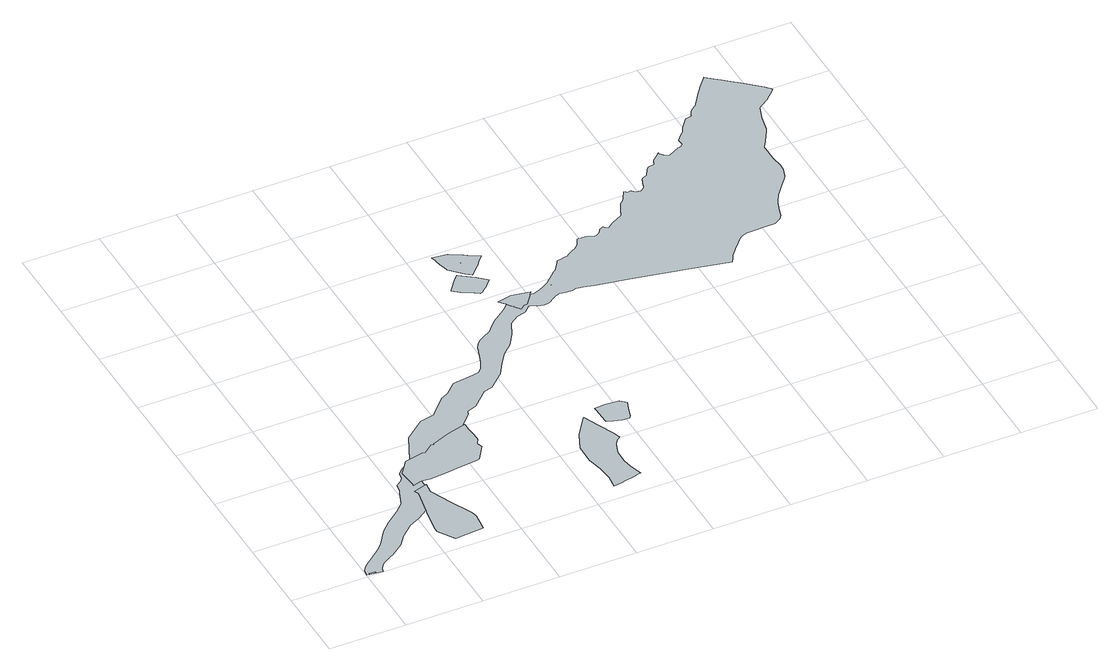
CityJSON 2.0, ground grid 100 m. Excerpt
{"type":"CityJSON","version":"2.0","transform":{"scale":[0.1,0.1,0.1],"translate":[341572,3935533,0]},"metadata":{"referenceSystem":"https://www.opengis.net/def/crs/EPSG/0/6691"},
"CityObjects":{
"object1":{"type":"GenericCityObject","attributes":{"prefecture":"14","disasterType":"2","areaType":"2","zoneNumber":"82010-1","zoneName":"韮尾根沢-1","status":"0"},"geometry":[{"type":"MultiSurface","lod":"1","boundaries":[[[0,1,2,3,4]]]}]},
"object2":{"type":"GenericCityObject","attributes":{"prefecture":"14","disasterType":"1","areaType":"1","zoneNumber":"151-H24-43123","zoneName":"長竹23","status":"0"},"geometry":[{"type":"MultiSurface","lod":"1","boundaries":[[[5,6,7,8,9,10,11,12,13,14,15,16,17,18,19,20,21,22,23,24]]]}]},
"object3":{"type":"GenericCityObject","attributes":{"prefecture":"14","disasterType":"1","areaType":"1","zoneNumber":"151-H24-43123","zoneName":"長竹23","status":"0"},"geometry":[{"type":"MultiSurface","lod":"1","boundaries":[[[25,26,27,28,29,30,31,32,33,34,35,36,37,38,39,40,41,42,43,44,45,46,47,48,49,50,51,52,53,54,55,56,57]]]}]},
"object4":{"type":"GenericCityObject","attributes":{"prefecture":"14","disasterType":"1","areaType":"1","zoneNumber":"151-H24-43122","zoneName":"長竹22","status":"0"},"geometry":[{"type":"MultiSurface","lod":"1","boundaries":[[[58,59,60,61,62,63,64,65,66,67,68,69,70,71,72,73,74,75,76,77,78,79,80,81]]]}]},
"object5":{"type":"GenericCityObject","attributes":{"prefecture":"14","disasterType":"1","areaType":"1","zoneNumber":"151-H24-43122","zoneName":"長竹22","status":"0"},"geometry":[{"type":"MultiSurface","lod":"1","boundaries":[[[82,83,84,85,86,87,88,89,90,91,92,93,94,95,96,97,98]]]}]},
"object6":{"type":"GenericCityObject","attributes":{"prefecture":"14","disasterType":"1","areaType":"1","zoneNumber":"151-H24-43124","zoneName":"長竹24","status":"0"},"geometry":[{"type":"MultiSurface","lod":"1","boundaries":[[[99,100,101,102,103,104,105,106,107,108,109,110,111,112,113,114,115,116,117,118,119,120]]]}]},
"object7":{"type":"GenericCityObject","attributes":{"prefecture":"14","disasterType":"1","areaType":"2","zoneNumber":"151-H24-43124","zoneName":"長竹24","status":"0"},"geometry":[{"type":"MultiSurface","lod":"1","boundaries":[[[121,122,110,111,112,123,124,101,102,103,104]]]}]},
"object8":{"type":"GenericCityObject","attributes":{"prefecture":"14","disasterType":"1","areaType":"1","zoneNumber":"151-H24-43124","zoneName":"長竹24","status":"0"},"geometry":[{"type":"MultiSurface","lod":"1","boundaries":[[[125,126,127,128,129,130,131,132,133,134,135,136,137,138,139,140,141,142,143,144,145,146,147]]]}]},
"object9":{"type":"GenericCityObject","attributes":{"prefecture":"14","disasterType":"1","areaType":"1","zoneNumber":"151-H24-43124","zoneName":"長竹24","status":"0"},"geometry":[{"type":"MultiSurface","lod":"1","boundaries":[[[148,149,150,151,152,153,154,155,156,157,158,159,160,161,162,163,164,165,166,167]]]}]},
"object10":{"type":"GenericCityObject","attributes":{"prefecture":"14","disasterType":"1","areaType":"2","zoneNumber":"151-H24-43124","zoneName":"長竹24","status":"0"},"geometry":[{"type":"MultiSurface","lod":"1","boundaries":[[[168,169,170,171,172,148,149,150]]]}]},
"object11":{"type":"GenericCityObject","attributes":{"prefecture":"14","disasterType":"2","areaType":"1","zoneNumber":"82010-1","zoneName":"韮尾根沢-1","status":"0"},"geometry":[{"type":"MultiSurface","lod":"1","boundaries":[[[173,174,175,176,177,178,179,180,181,182,183,184,185,186,187,188,189,190,191,192,193,194,195,196,197,198,199,200,201,202,203,204,205,206,207,208,209,210,211,212,213,214,215,216,217,218,219,220,221,222,223,224,225,226,227,228,229,230,231,232,233,234,235,236,237,238,239,240,241,242,243,244,245,246,247,248,249,250,251,252,253,254,255,256,257,258,259,260,261,262,263,264,265,266,267,268,269,270,271,272,273,274,275,276,277,278,279,280,281,282,283,284,285,286,287,288,289,290,291,292,293,294,295,296,297,298,299,300,301,302,303,304,305,306,307,308,309,310,311,312,313,314,315,316,317,318,319,320,321,322,323,324,325,326,327,328,329,330,331,332,333,334,335,133,336,337,338,140,339,340,341,342,343,344,345,346,347,348,349,350,351,352,353,354,355,356,357,358,359,360,361,362,363,364,365,366,367,368,34,369,36,370,371,372,373,374,375,376,377,378,379,380,381,382,383,384,385,386,387,388,389,390,391,392,393,394,395,396,397,398,399,400,401,402,18,403,404,405,406,12,407,408,409,44,410,411,412,413,414,415,416,27,417,418,419,420,421,422,423,424,425,426,427,428,429,430,431,432,433,434,435,436,437,438,439,440,441,442,443,444,445,446,447,448,449,450,451,452,453,454,455,456,457,458,459,460,461,462,463,464,465,466,467,468,469,470,471,472,473,474,475,476,477,478,479,480,481,482,483,484,485,486,487,488,489]]]}]},
"object12":{"type":"GenericCityObject","attributes":{"prefecture":"14","disasterType":"2","areaType":"2","zoneNumber":"82010-3","zoneName":"韮尾根沢-3","status":"0"},"geometry":[{"type":"MultiSurface","lod":"1","boundaries":[[[490,491,492,493,494,129,495,496,497,498,499,142,500,501,502,145,147,503,504,505,506,507]]]}]}
},
"vertices":[
[49,50,0],[45,30,0],[68,27,0],[120,21,0],[117,41,0],
[1636,442,0],[1625,498,0],[1608,537,0],[1476,827,0],[1441,904,0],[1357,1089,0],[1375,1226,0],[1353,1220,0],[1351,1219,0],[1199,1175,0],[1221,1120,0],[1189,946,0],[1164,812,0],[1163,803,0],[1156,769,0],[1105,488,0],[1099,457,0],[1098,389,0],[1236,180,0],[1608,206,0],
[2271,2012,0],[2270,2020,0],[2236,2010,0],[2029,1955,0],[1791,1862,0],[1795,1841,0],[1755,1861,0],[1635,1756,0],[1599,1769,0],[1409,1727,0],[1354,1714,0],[1292,1632,0],[1219,1534,0],[1221,1506,0],[1227,1435,0],[1232,1378,0],[1237,1315,0],[1240,1278,0],[1348,1310,0],[1358,1309,0],[1455,1300,0],[1463,1299,0],[1659,1317,0],[1791,1328,0],[2034,1355,0],[2130,1367,0],[2136,1375,0],[2271,1569,0],[2249,1645,0],[2283,1703,0],[2285,1733,0],[2280,1833,0],[2275,1920,0],
[3476,255,0],[3610,283,0],[3668,296,0],[3707,304,0],[3651,474,0],[3631,585,0],[3636,763,0],[3686,902,0],[3718,961,0],[3784,1013,0],[3782,1025,0],[3747,1106,0],[3666,1296,0],[3609,1430,0],[3576,1507,0],[3570,1520,0],[3559,1506,0],[3379,1256,0],[3285,1033,0],[3275,772,0],[3320,589,0],[3341,393,0],[3320,221,0],[3434,246,0],
[4087,1365,0],[4114,1445,0],[4114,1446,0],[4132,1498,0],[4146,1540,0],[4079,1612,0],[3903,1624,0],[3761,1612,0],[3762,1565,0],[3764,1512,0],[3767,1434,0],[3770,1367,0],[3771,1334,0],[3851,1310,0],[3949,1280,0],[4048,1273,0],[4067,1307,0],
[3605,4171,0],[3626,4189,0],[3652,4219,0],[3653,4221,0],[3688,4259,0],[3690,4261,0],[3724,4298,0],[3605,4403,0],[3516,4472,0],[3422,4537,0],[3418,4532,0],[3384,4493,0],[3346,4449,0],[3339,4440,0],[3296,4386,0],[3294,4384,0],[3243,4317,0],[3235,4307,0],[3325,4234,0],[3399,4193,0],[3523,4117,0],[3551,4125,0],
[3564,4360,0],[3475,4419,0],[3427,4358,0],[3516,4309,0],
[3872,3689,0],[3918,3696,0],[3961,3751,0],[3979,3775,0],[3991,3790,0],[3994,3795,0],[4012,3818,0],[4024,3834,0],[4027,3838,0],[4029,3841,0],[4055,3875,0],[3825,3925,0],[3638,3882,0],[3679,3829,0],[3699,3803,0],[3706,3794,0],[3714,3783,0],[3741,3748,0],[3762,3720,0],[3764,3718,0],[3818,3648,0],[3819,3646,0],[3824,3650,0],
[3653,4522,0],[3701,4569,0],[3724,4597,0],[3771,4654,0],[3807,4697,0],[3837,4729,0],[3743,4784,0],[3654,4848,0],[3503,4928,0],[3307,4953,0],[3320,4896,0],[3329,4855,0],[3346,4776,0],[3356,4731,0],[3368,4679,0],[3408,4637,0],[3467,4581,0],[3522,4514,0],[3595,4466,0],[3622,4491,0],
[3647,4657,0],[3567,4720,0],[3553,4699,0],[3515,4648,0],[3581,4580,0],
[7938,5656,0],[7968,5742,0],[8018,5777,0],[8105,5838,0],[8158,5887,0],[8212,5938,0],[8256,5979,0],[8242,6006,0],[8233,6015,0],[8184,6063,0],[8107,6133,0],[8028,6204,0],[7947,6276,0],[7879,6334,0],[7794,6404,0],[7723,6462,0],[7634,6533,0],[7633,6531,0],[7612,6507,0],[7522,6396,0],[7465,6325,0],[7423,6273,0],[7350,6166,0],[7314,6112,0],[7313,6110,0],[7250,6068,0],[7219,6031,0],[7216,6028,0],[7214,6021,0],[7195,5974,0],[7186,5955,0],[7179,5953,0],[7164,5951,0],[7101,5941,0],[7101,5940,0],[6997,5808,0],[6967,5745,0],[6963,5737,0],[6956,5731,0],[6956,5730,0],[6904,5683,0],[6888,5669,0],[6884,5662,0],[6857,5623,0],[6860,5565,0],[6861,5555,0],[6861,5540,0],[6854,5533,0],[6843,5524,0],[6837,5518,0],[6828,5509,0],[6822,5505,0],[6818,5504,0],[6817,5504,0],[6804,5502,0],[6783,5499,0],[6645,5421,0],[6644,5422,0],[6596,5439,0],[6586,5442,0],[6536,5516,0],[6536,5517,0],[6506,5490,0],[6493,5479,0],[6427,5421,0],[6421,5405,0],[6398,5352,0],[6319,5335,0],[6285,5308,0],[6225,5203,0],[6217,5201,0],[6176,5186,0],[6147,5163,0],[6114,5067,0],[6104,5039,0],[6095,5013,0],[6044,4980,0],[6016,4987,0],[5982,4994,0],[5941,5029,0],[5934,5035,0],[5910,5029,0],[5899,5026,0],[5888,5023,0],[5882,5029,0],[5872,5040,0],[5855,5057,0],[5854,5055,0],[5794,4951,0],[5771,4912,0],[5766,4908,0],[5743,4889,0],[5735,4882,0],[5730,4877,0],[5720,4869,0],[5672,4765,0],[5632,4677,0],[5490,4599,0],[5466,4586,0],[5432,4559,0],[5402,4535,0],[5395,4539,0],[5388,4543,0],[5368,4555,0],[5363,4564,0],[5353,4580,0],[5351,4584,0],[5350,4584,0],[5348,4583,0],[5347,4582,0],[5309,4563,0],[5296,4556,0],[5257,4496,0],[5252,4493,0],[5212,4470,0],[5205,4467,0],[5203,4466,0],[5202,4467,0],[5194,4470,0],[5107,4508,0],[5072,4508,0],[5052,4509,0],[5020,4509,0],[5012,4510,0],[5009,4511,0],[4998,4513,0],[4984,4507,0],[4975,4503,0],[4935,4430,0],[4933,4426,0],[4908,4390,0],[4906,4389,0],[4862,4362,0],[4847,4353,0],[4838,4348,0],[4837,4347,0],[4754,4292,0],[4737,4281,0],[4723,4279,0],[4704,4276,0],[4675,4271,0],[4654,4267,0],[4621,4260,0],[4602,4256,0],[4593,4254,0],[4573,4226,0],[4532,4166,0],[4490,4106,0],[4454,4086,0],[4452,4083,0],[4448,4080,0],[4376,4012,0],[4334,3972,0],[4311,3949,0],[4302,3944,0],[4233,3899,0],[4178,3871,0],[4155,3860,0],[4142,3853,0],[4084,3837,0],[4069,3833,0],[4051,3835,0],[4050,3835,0],[3988,3843,0],[3789,3817,0],[3711,3799,0],[3641,3736,0],[3617,3715,0],[3432,3575,0],[3352,3490,0],[3318,3454,0],[3294,3429,0],[3205,3376,0],[3129,3331,0],[3076,3285,0],[3044,3226,0],[3024,3166,0],[3017,3146,0],[3007,3116,0],[2955,2978,0],[2916,2897,0],[2901,2864,0],[2889,2853,0],[2871,2834,0],[2847,2810,0],[2806,2802,0],[2777,2796,0],[2496,2758,0],[2477,2740,0],[2353,2625,0],[2280,2586,0],[2249,2569,0],[2040,2353,0],[2031,2343,0],[1840,2297,0],[1580,2091,0],[1391,1689,0],[1247,1606,0],[1187,1538,0],[1171,1458,0],[1134,1415,0],[1065,1360,0],[1048,1260,0],[1029,1219,0],[958,1038,0],[936,1017,0],[842,928,0],[669,793,0],[541,665,0],[404,471,0],[325,394,0],[303,375,0],[133,236,0],[86,199,0],[45,154,0],[18,113,0],[7,52,0],[4,35,0],[66,26,0],[208,9,0],[211,26,0],[218,55,0],[251,107,0],[292,146,0],[399,211,0],[444,232,0],[608,355,0],[706,484,0],[867,628,0],[1019,705,0],[1287,887,0],[1295,917,0],[1323,1012,0],[1335,1055,0],[1353,1224,0],[1355,1241,0],[1353,1303,0],[1480,1486,0],[1707,1494,0],[1893,1526,0],[2047,1579,0],[2070,1748,0],[2186,1946,0],[2181,1954,0],[2391,2169,0],[2409,2222,0],[2539,2275,0],[2751,2471,0],[2857,2495,0],[3060,2675,0],[3163,2846,0],[3267,2987,0],[3399,3111,0],[3506,3269,0],[3592,3454,0],[3712,3541,0],[3827,3573,0],[3834,3575,0],[3872,3611,0],[3892,3629,0],[3913,3653,0],[3943,3655,0],[4008,3615,0],[4094,3595,0],[4139,3601,0],[4171,3606,0],[4230,3644,0],[4286,3683,0],[4343,3701,0],[4412,3692,0],[4508,3683,0],[4539,3697,0],[4555,3703,0],[4556,3703,0],[4644,3685,0],[4772,3660,0],[4876,3639,0],[5195,3575,0],[5961,3421,0],[6408,3331,0],[6416,3345,0],[6427,3365,0],[6464,3429,0],[6476,3450,0],[6543,3526,0],[6629,3624,0],[6673,3673,0],[6724,3703,0],[6799,3733,0],[6955,3741,0],[7028,3741,0],[7173,3741,0],[7256,3792,0],[7297,3850,0],[7318,3937,0],[7368,4075,0],[7370,4079,0],[7380,4097,0],[7439,4199,0],[7444,4208,0],[7452,4217,0],[7558,4346,0],[7561,4349,0],[7621,4423,0],[7660,4470,0],[7700,4594,0],[7706,4688,0],[7690,4842,0],[7690,5042,0],[7690,5063,0],[7693,5069,0],[7721,5113,0],[7742,5146,0],[7746,5153,0],[7844,5325,0],[7863,5359,0],[7905,5559,0],
[4329,3876,0],[4329,3887,0],[4302,3864,0],[4181,3760,0],[4141,3739,0],[3985,3792,0],[3940,3807,0],[3937,3806,0],[3745,3761,0],[3735,3759,0],[3764,3702,0],[3795,3640,0],[3798,3640,0],[3950,3694,0],[4058,3631,0],[4113,3620,0],[4251,3700,0],[4327,3749,0]
]}
